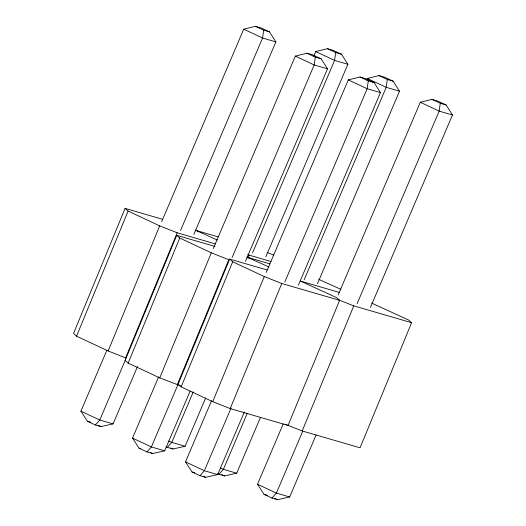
<?xml version="1.0" encoding="UTF-8"?>
<svg xmlns="http://www.w3.org/2000/svg" width="526" height="526" viewBox="0 0 526 526"><rect width="100%" height="100%" fill="white"/><g stroke="black" fill="none" stroke-linecap="round" stroke-linejoin="round"><path stroke-width="0.79" d="M161.666 221.689L243.709 29.186L255.38 26.3L263.677 30.186L262.579 38.03L180.53 230.533M213.28 248.62L295.323 56.118L306.993 53.231L315.291 57.117L314.193 64.961L232.15 257.464M313.779 56.085L315.712 51.555L327.382 48.675L335.68 52.561L334.582 60.398L252.533 252.907M266.255 272.396L348.297 79.893L359.968 77.006L368.266 80.899L367.168 88.736L284.796 281.995M366.681 79.998L367.326 78.486L378.996 75.606L387.294 79.492L386.196 87.329L304.146 279.839M338.251 294.77L420.3 102.261L431.971 99.381L440.269 103.267L439.164 111.104L357.121 303.614M162.606 219.303L125.089 208.375L73.528 333.471L76.553 336.173L108.139 350.973L125.622 357.884L177.183 232.788L215.482 243.946M76.553 336.173L128.114 211.077L125.089 208.375M108.139 350.973L159.694 225.878L128.114 211.077M215.009 246.464L176.703 235.313L125.142 360.402L128.166 363.104L159.753 377.905L180.365 385.729M128.166 363.104L179.728 238.008L176.703 235.313M159.753 377.905L211.314 252.809L179.728 238.008M177.236 384.815L228.797 259.719L211.314 252.809M267.195 270.009L229.678 259.088L178.117 384.177L181.141 386.88L212.721 401.68L230.21 408.59L288.051 425.435L339.612 300.339L336.587 297.637L300.445 281.035M181.141 386.88L232.702 261.784L229.678 259.088M247.93 258.194L249.179 255.163L271.068 261.534M212.721 401.68L264.282 276.584L232.702 261.784M230.21 408.59L281.772 283.494L339.612 300.339M302.207 430.965L353.768 305.869L411.615 322.714L360.054 447.81L302.207 430.965L285.486 424.35M137.529 366.517L113.077 423.89L100.985 426.619L95.39 424.995L87.461 421.273L80.905 411.174L106.969 350.027M125.832 358.87L99.776 420.018L95.39 424.995M193.838 234.405L275.88 41.902L269.529 31.895L261.231 28.003L255.38 26.3M190.11 391.186L164.691 450.821L152.599 453.55L147.004 451.926L139.074 448.205L132.519 438.105L158.582 376.958M177.775 385.045L151.389 446.949L147.004 451.926M245.451 261.337L327.494 68.834L321.143 58.827L312.845 54.934L306.993 53.231M193.331 391.811L171.772 442.392L167.393 447.363L165.953 446.686M167.393 447.363L172.988 448.994L185.08 446.265L205.673 397.952M265.84 256.78L347.883 64.271L341.532 54.263L333.234 50.378L327.382 48.675M244.373 411.943L217.665 474.597L205.574 477.325L199.979 475.701L192.043 471.98L185.494 461.881L211.557 400.733M231.065 408.064L204.358 470.724L199.979 475.701M298.426 285.112L380.469 92.609L374.118 82.602L365.82 78.709L359.968 77.006M247.2 413.456L223.392 469.323L219.007 474.294L217.567 473.617M219.007 474.294L224.602 475.925L236.693 473.196L260.501 417.328M317.454 283.711L399.497 91.202L393.146 81.195L384.848 77.309L378.996 75.606M316.047 435.068L289.668 496.971L277.57 499.7L271.981 498.069L264.045 494.355L257.497 484.255L283.231 423.864M302.746 431.195L276.36 493.099L271.981 498.069M370.422 307.486L452.472 114.977L446.114 104.97L437.816 101.084L431.971 99.381M263.677 30.186L269.529 31.895M335.68 52.561L341.532 54.263M275.88 41.902L262.579 38.03L243.709 29.186M347.883 64.271L334.582 60.398L315.712 51.555M315.291 57.117L321.143 58.827M387.294 79.492L393.146 81.195M327.494 68.834L314.193 64.961L295.323 56.118M368.266 80.899L374.118 82.602M399.497 91.202L386.196 87.329L367.326 78.486M440.269 103.267L446.114 104.97M380.469 92.609L367.168 88.736L348.297 79.893M452.472 114.977L439.164 111.104L420.3 102.261M218.198 236.897L197.092 230.75L198.302 231.828M269.812 263.828L248.706 257.681L249.916 258.759M301.681 281.456L339.198 292.384M113.077 423.89L99.776 420.018L80.905 411.174M185.08 446.265L171.772 442.392L168.872 441.031M87.461 421.273L90.952 422.293M164.691 450.821L151.389 446.949L132.519 438.105M236.693 473.196L223.392 469.323L220.486 467.962M139.074 448.205L140.468 448.612M217.665 474.597L204.358 470.724L185.494 461.881M289.668 496.971L276.36 493.099L257.497 484.255M192.043 471.98L194.844 472.795M264.045 494.355L267.543 495.374M267.096 252.401L273.888 255.189M195.093 230.026L217.31 240.047M318.71 279.332L340.927 289.353M371.685 303.108L408.59 320.012L411.615 322.714M247.661 254.558L249.179 255.163M246.714 256.958L268.924 266.978M159.694 225.878L177.183 232.788M338.566 299.859L353.768 305.869M264.282 276.584L281.772 283.494M170.825 447.981L172.988 448.994M274.69 498.346L277.57 499.7M221.716 474.57L224.602 475.925M98.099 425.271L100.985 426.619M203.411 476.313L205.574 477.325M150.436 452.538L152.599 453.55"/></g></svg>
